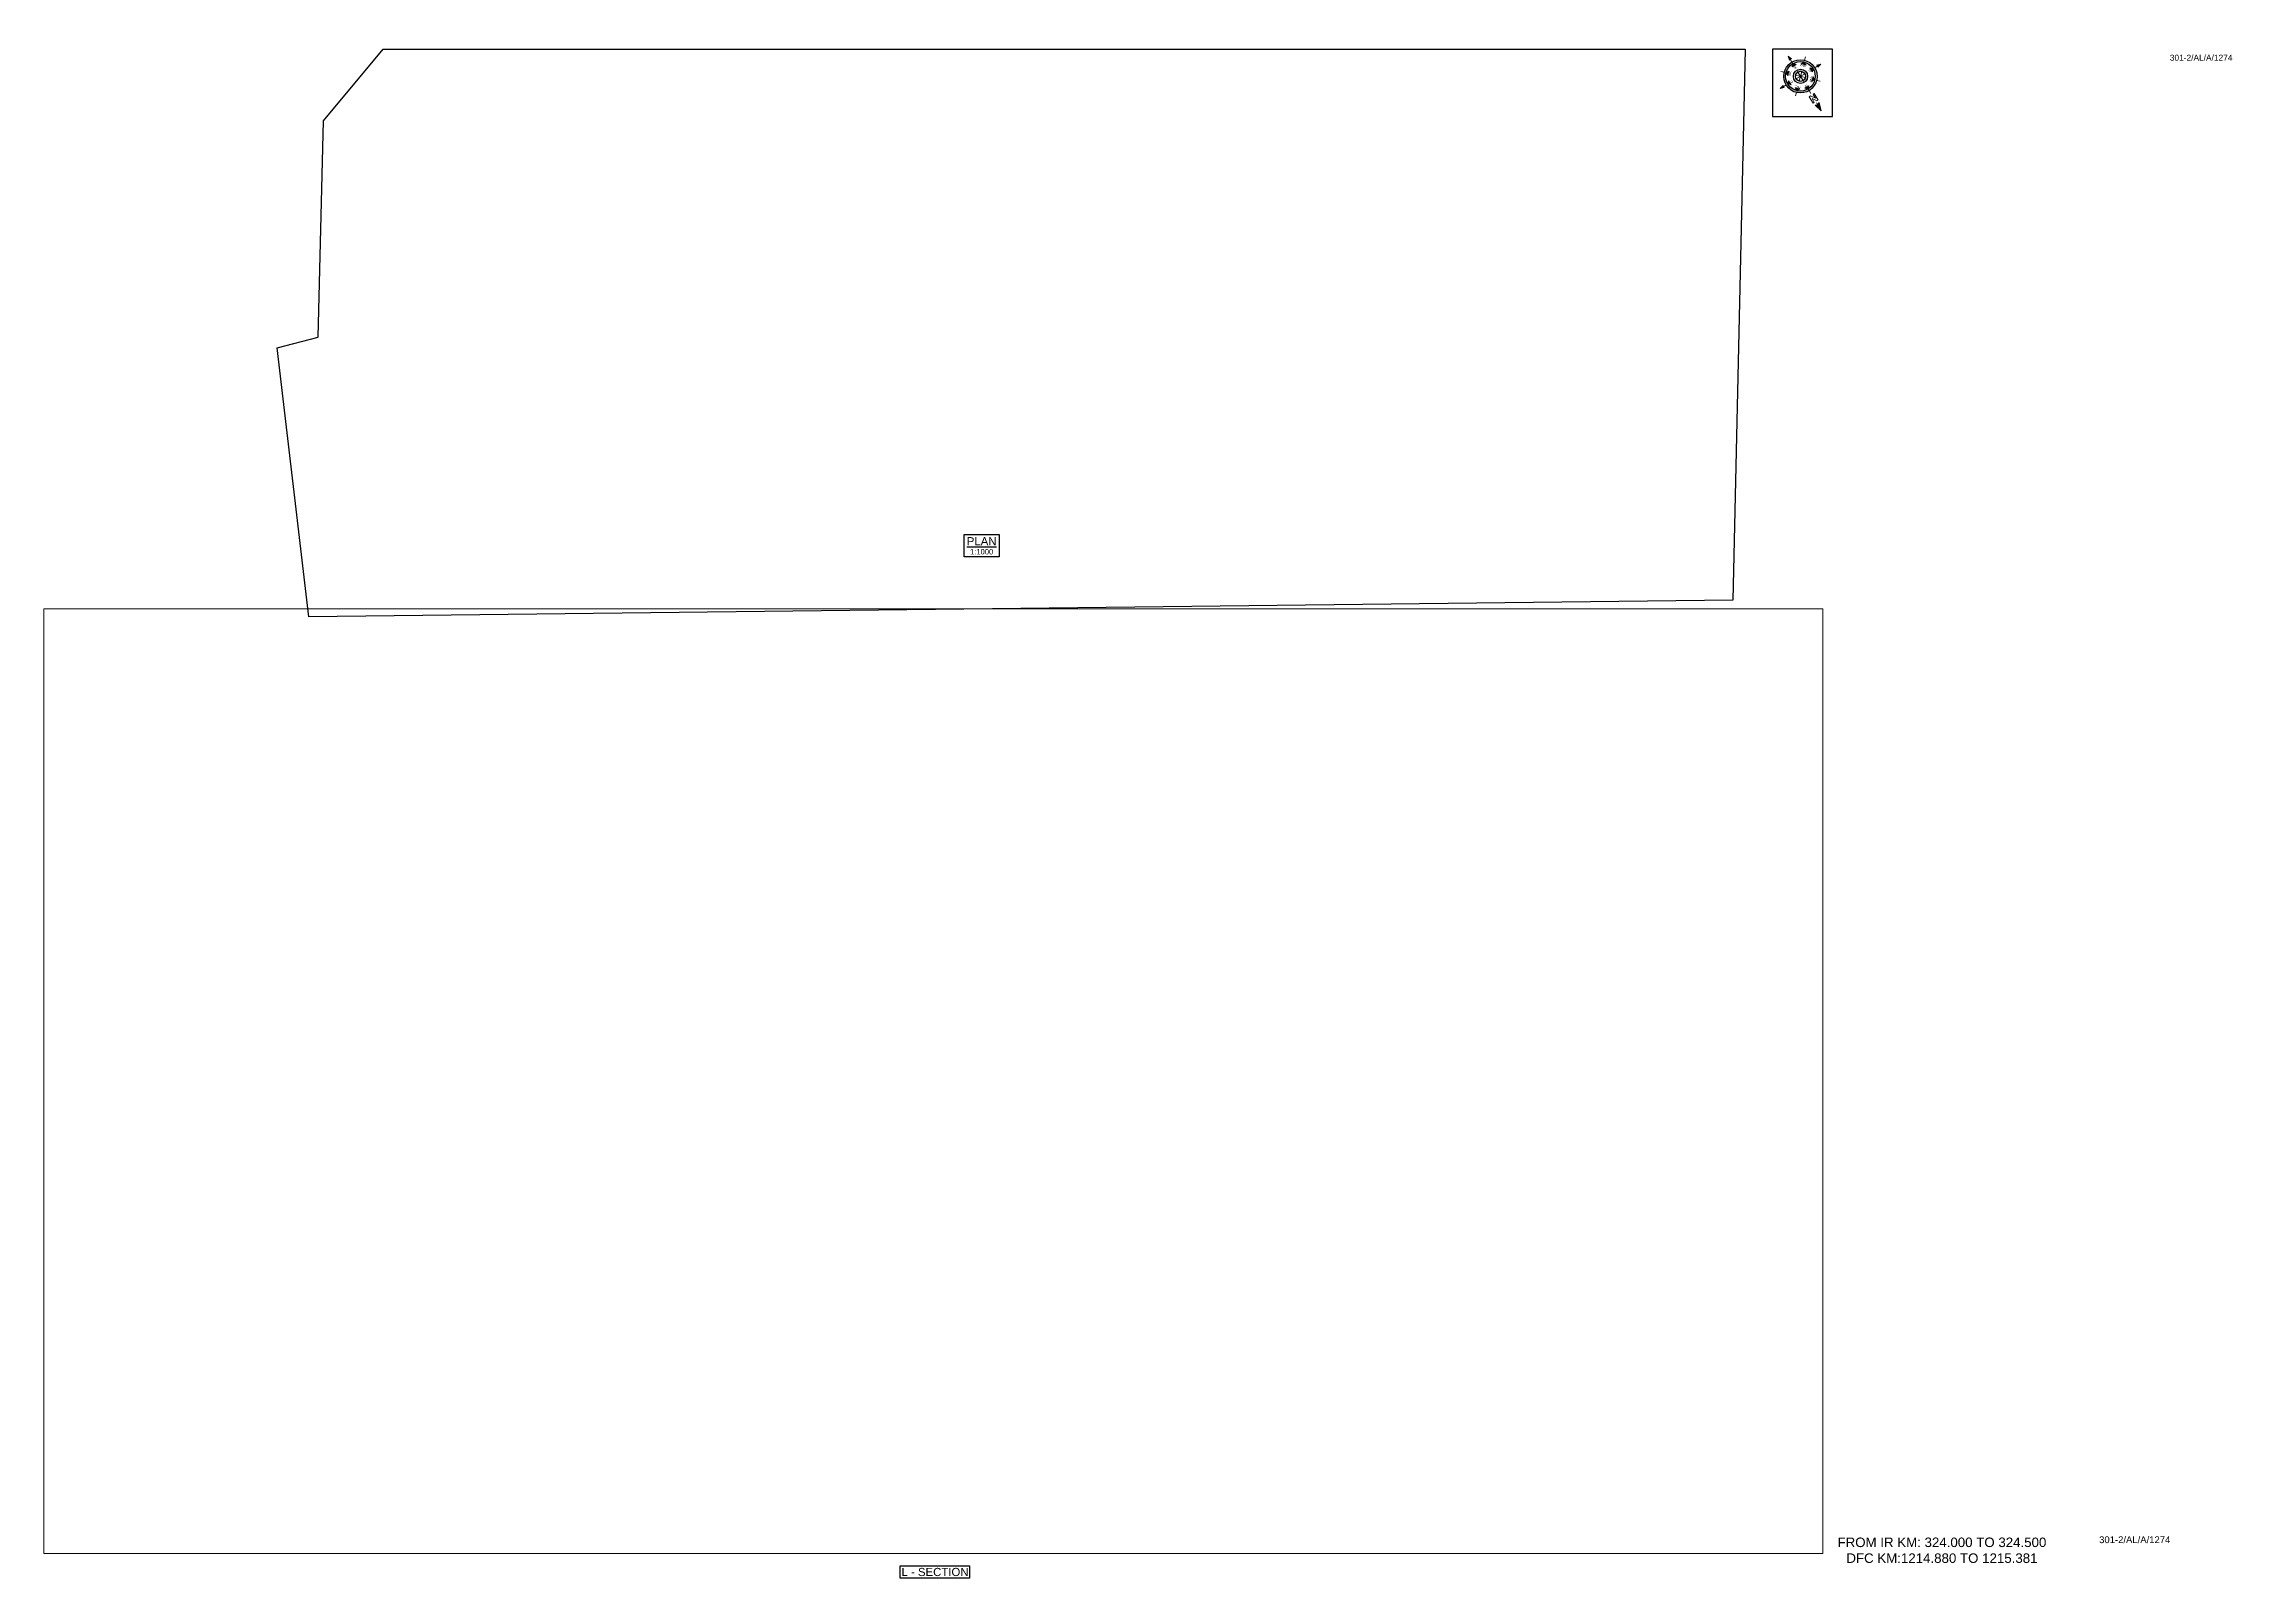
# Paper-space layout '1274' of a CAD drawing. Header units: metres. Extents: x 17 to 823, y 16 to 581.
import ezdxf
from ezdxf.enums import TextEntityAlignment as Align

# ---------------------------------------------------------------- set-up
doc = ezdxf.new("R2010")
doc.units = ezdxf.units.M
doc.header["$MEASUREMENT"] = 0
doc.layers.get('Defpoints').update_dxf_attribs({"color": 5})
doc.layers.add('title', color=7, linetype='Continuous')
doc.styles.get("Standard").update_dxf_attribs({"font": 'arial.ttf'})
doc.styles.add('Style-Arial', font='arial.ttf')

# ---------------------------------------------------------------- blocks, each defined once
blk = doc.blocks.new('N')
for points in [[(0, 8.41), (-0.49, 6.68), (0, 6.93)], [(0.49, 6.68), (0, 6.93), (0, 8.41)], [(-4.93, 0), (-4.07, 0.25), (-4.19, 0)], [(-4.07, -0.25), (-4.19, 0), (-4.93, 0)], [(-3.08, 0), (-2.59, 0.49), (-2.59, -0.49)], [(-2.18, 2.18), (-1.48, 2.18), (-2.18, 1.48)], [(0, 3.08), (0.49, 2.59), (-0.49, 2.59)], [(2.18, 2.18), (2.18, 1.48), (1.48, 2.18)], [(3.08, 0), (2.59, -0.49), (2.59, 0.49)], [(4.07, 0.25), (4.19, 0), (4.93, 0)], [(4.93, 0), (4.07, -0.25), (4.19, 0)], [(-2.18, -2.18), (-2.18, -1.48), (-1.48, -2.18)], [(0, -3.08), (-0.49, -2.59), (0.49, -2.59)], [(0, -4.93), (-0.25, -4.07), (0, -4.19)], [(0.25, -4.07), (0, -4.19), (0, -4.93)], [(2.18, -2.18), (1.48, -2.18), (2.18, -1.48)]]:
    blk.add_hatch(color=7).paths.add_polyline_path(points, flags=0)
h = blk.add_hatch(color=7)
h.paths.add_polyline_path([(0, -3.08), (0, -3.46, 1), (0, 3.46), (0, 3.08, -1)])
h.paths.add_polyline_path([(0, 1.05), (0, 1.48, 1), (0, -1.48), (0, -1.05, -1)])
at = {"color": 7, "linetype": 'ByBlock', "lineweight": 13}
for p, q in [((-0.61, 4.57), (-0.61, 6.12)), ((-0.61, 6.12), (-0.3, 6.12)), ((-0.3, 6.12), (0.32, 5.19)), ((0.32, 4.57), (-0.3, 5.5)), ((-0.3, 5.5), (-0.3, 4.57)), ((0.32, 5.19), (0.32, 6.12)), ((0.32, 6.12), (0.64, 6.12)), ((0.64, 6.12), (0.64, 4.57))]:
    blk.add_line(p, q, dxfattribs=at)
at = {"color": 7, "lineweight": 13}
for p, q in [((0, 6.41), (0, 7.28)), ((-3.46, 0), (-4.19, 0)), ((-2.45, 2.45), (-2.97, 2.97)), ((1.05, 0), (-1.05, 0)), ((-1.05, 0), (1.05, 0)), ((-0.74, 0.74), (0.74, -0.74)), ((0.74, 0.74), (-0.74, -0.74)), ((0.74, -0.74), (-0.74, 0.74)), ((-0.74, -0.74), (0.74, 0.74)), ((0, 3.46), (0, 4.19)), ((0, 3.46), (0, 3.08)), ((0, 1.05), (0, 1.48)), ((0, 1.05), (0, -1.05)), ((0, -1.05), (0, 1.05)), ((2.45, 2.45), (2.97, 2.97)), ((3.46, 0), (4.19, 0)), ((-2.45, -2.45), (-2.97, -2.97)), ((0, -1.05), (0, -1.48)), ((0, -3.46), (0, -3.08)), ((0, -3.46), (0, -4.19)), ((2.45, -2.45), (2.97, -2.97))]:
    blk.add_line(p, q, dxfattribs=at)
at = {"color": 7, "linetype": 'ByBlock', "lineweight": 13}
for points in [[(-0.3, 4.57), (-0.61, 4.57)], [(0.32, 4.57), (0.64, 4.57)]]:
    blk.add_lwpolyline(points, dxfattribs=at)
at = {"color": 7, "lineweight": 13}
for points in [[(0, 8.41), (-0.49, 6.68), (0, 6.93), (0, 6.93)], [(0.49, 6.68), (0, 6.93), (0, 8.41), (0, 8.41)], [(-4.93, 0), (-4.07, 0.25), (-4.19, 0), (-4.19, 0)], [(-4.07, -0.25), (-4.19, 0), (-4.93, 0), (-4.93, 0)], [(-3.08, 0), (-2.59, 0.49), (-2.59, -0.49), (-2.59, -0.49)], [(-2.18, 2.18), (-1.48, 2.18), (-2.18, 1.48), (-2.18, 1.48)], [(0, 3.08), (0.49, 2.59), (-0.49, 2.59), (-0.49, 2.59)], [(2.18, 2.18), (2.18, 1.48), (1.48, 2.18), (1.48, 2.18)], [(3.08, 0), (2.59, -0.49), (2.59, 0.49), (2.59, 0.49)], [(4.07, 0.25), (4.19, 0), (4.93, 0), (4.93, 0)], [(4.93, 0), (4.07, -0.25), (4.19, 0), (4.19, 0)], [(-2.18, -2.18), (-2.18, -1.48), (-1.48, -2.18), (-1.48, -2.18)], [(0, -3.08), (-0.49, -2.59), (0.49, -2.59), (0.49, -2.59)], [(0, -4.93), (-0.25, -4.07), (0, -4.19), (0, -4.19)], [(0.25, -4.07), (0, -4.19), (0, -4.93), (0, -4.93)], [(2.18, -2.18), (1.48, -2.18), (2.18, -1.48), (2.18, -1.48)]]:
    blk.add_lwpolyline(points, close=True, dxfattribs=at)
at = {"color": 7}
for radius in [3.46, 3.08, 1.48, 1.05]:
    blk.add_circle((0, 0), radius, dxfattribs=at)
for s, rotation, p in [('W', 90, (-2.1, 0)), ('NW', 45, (-1.48, 1.48)), ('NE', 315, (1.48, 1.48)), ('E', 270, (1.97, 0)), ('SW', 135, (-1.48, -1.48)), ('SE', 225, (1.48, -1.48))]:
    blk.add_text(s, height=0.6, rotation=rotation, dxfattribs=at).set_placement(p, align=Align.CENTER)
for s, p in [('N', (0, 2.1)), ('S', (0, -2.47))]:
    blk.add_text(s, height=0.6, dxfattribs=at).set_placement(p, align=Align.CENTER)

psp = doc.layouts.new('1274')

# ---------------------------------------------------------------- linework, layer by layer
for points in [[(676, 579), (653.96, 579), (653.96, 554.19), (676, 554.19)], [(332.72, 15.83), (332.72, 20.43), (358.25, 20.43), (358.25, 15.83)]]:
    psp.add_lwpolyline(points, close=True)
at = {"layer": 'Defpoints'}
psp.add_lwpolyline([(118.38, 472.89), (120.28, 552.6), (142.33, 579), (643.79, 579), (639.33, 376.09), (114.95, 369.98), (103.24, 468.95)], close=True, dxfattribs=at)
at = {"layer": 'title', "color": 7, "linetype": 'Continuous', "lineweight": -3}
psp.add_lwpolyline([(356.28, 400.21), (369.16, 400.21), (369.16, 392.06), (356.28, 392.06)], close=True, dxfattribs=at)

# ---------------------------------------------------------------- block references
at = {"xscale": 1.77154152297335, "yscale": 1.77154152297335, "zscale": 1.77154152297335, "rotation": 211.0343912723542}
psp.add_blockref('N', (664.2, 569), dxfattribs=at)
psp.add_blockref('N', (664.2, 569), dxfattribs=at)

# ---------------------------------------------------------------- texts
at = {"style": 'Style-Arial'}
for height, p in [(2.2, (800.22, 574.76)), (2.5, (774.19, 28.76))]:
    psp.add_text('301-2/AL/A/1274', height=height, dxfattribs=at).set_placement(p)
at = {"insert": (668.57, 30.81), "char_height": 3.5, "attachment_point": 1, "style": 'Style-Arial'}
psp.add_mtext_dynamic_manual_height_columns('\\pxqc;{\\C7;FROM IR KM: 324.000 TO 324.500\\P\\C1;DFC KM:1214.880 TO 1215.381 }', width=95.4615, gutter_width=17.5, heights=[0], dxfattribs=at)
at = {"layer": 'title', "color": 7, "linetype": 'Continuous', "lineweight": -3, "style": 'Style-Arial'}
for s, height, p in [('%%UPLAN', 3, (362.67, 397.77)), ('1:1000', 2, (362.67, 393.91))]:
    psp.add_text(s, height=height, dxfattribs=at).set_placement(p, align=Align.MIDDLE)
at = {"layer": 'title', "style": 'Style-Arial'}
psp.add_text('L - SECTION', height=3, rotation=0.00006, dxfattribs=at).set_placement((345.5, 18.13), align=Align.MIDDLE_CENTER)

# ---------------------------------------------------------------- viewports
at = {"layer": 'Defpoints', "view_twist_angle": 211.03439127}
vp = psp.add_viewport(center=(373.52, 474.49), size=(540.55, 209.0191), view_center_point=(1214140.98, -3229791.73), view_height=209.0191, dxfattribs=at)
vp.dxf.flags = 0x10000  # cut along an outline
vp.dxf.clipping_boundary_handle = psp.add_lwpolyline([(118.38, 472.89), (120.28, 552.6), (142.33, 579), (643.79, 579), (639.33, 376.09), (114.95, 369.98), (103.24, 468.95)], format="xyb", close=True, dxfattribs={"invisible": 1}).dxf.handle
at = {"layer": 'Defpoints'}
psp.add_viewport(center=(344.86, 198.92), size=(655.12, 347.8433), view_center_point=(10211.17, -2058.84), view_height=347.8433, status=3, dxfattribs=at)

doc.saveas('drawing.dxf')
